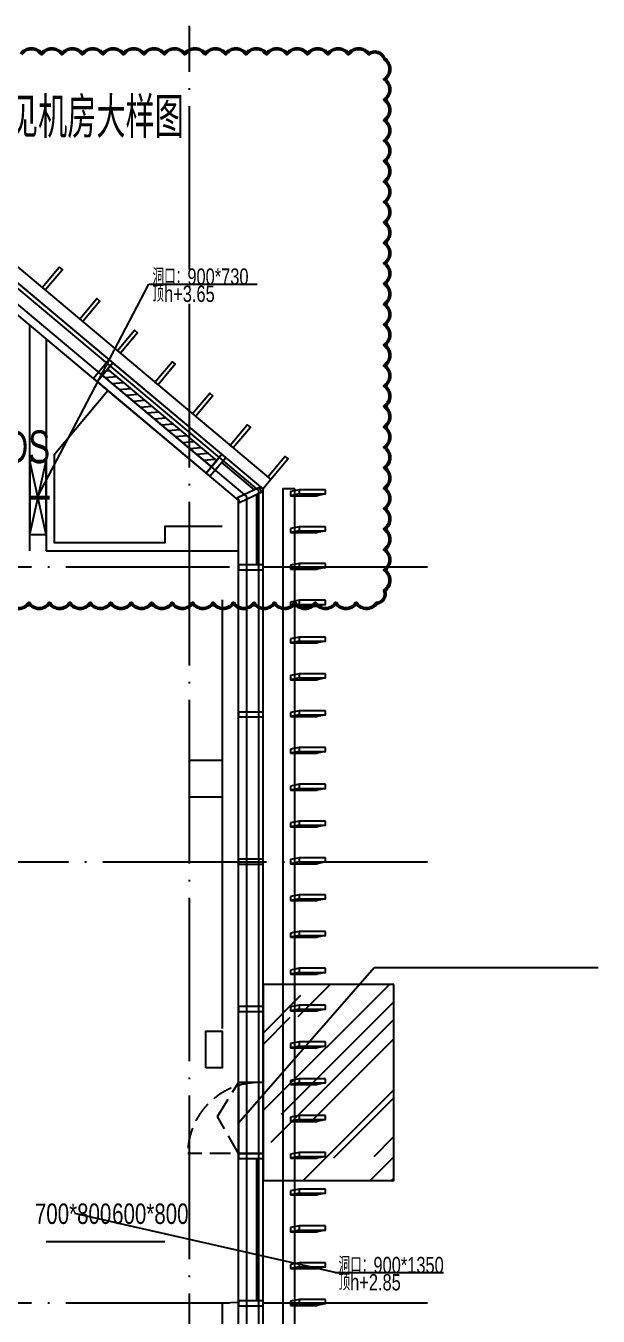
# Model space of a CAD drawing. Extents: x -777745 to 647905, y -207485 to 303235.
# Drawn here: x 55500 to 62496, y 71242 to 87020 of the extents above; entities that cross this region are included whole.
import ezdxf

# ---------------------------------------------------------------- set-up
doc = ezdxf.new("R2010")
doc.units = 0
doc.header["$LTSCALE"] = 1000
doc.linetypes.add('13#楼幕墙$1$DASH', pattern=[0.35, 0.25, -0.1])
doc.linetypes.add('X-104 13#平面$0$DOTE', pattern=[2.4200000000000004, 2, -0.2, 0.02, -0.2])
doc.layers.get('0').update_dxf_attribs({"linetype": 'CONTINUOUS'})
doc.layers.add('00-建筑结构条件', color=4, linetype='CONTINUOUS', plot=False)
for name, color, linetype in [('00-防烟分区', 4, 'CONTINUOUS'), ('13#楼幕墙$1$A-C_幕墙龙骨', 133, 'CONTINUOUS'), ('13#楼幕墙$1$A-C_玻璃幕墙', 140, 'CONTINUOUS'), ('13#楼幕墙$1$A-C_窗', 140, 'CONTINUOUS'), ('13#楼幕墙$1$A-TECH_结构', 21, 'CONTINUOUS'), ('13#楼幕墙$1$A-金属背板', 30, 'CONTINUOUS'), ('13#楼幕墙$1$D-铝板', 181, 'CONTINUOUS'), ('DUCT-加压送风标注', 3, 'CONTINUOUS'), ('DUCT-新风标注', 3, 'CONTINUOUS'), ('X-104 13#平面$0$A-C_玻璃幕墙', 140, 'CONTINUOUS'), ('X-104 13#平面$0$A-E_电梯', 171, 'CONTINUOUS'), ('X-104 13#平面$0$A-SUR_保温', 222, 'CONTINUOUS'), ('X-104 13#平面$0$A-TECH_暖通', 6, 'CONTINUOUS'), ('X-104 13#平面$0$A-TECH_结构', 21, 'CONTINUOUS'), ('X-104 13#平面$0$A_AXIS-轴线', 36, 'X-104 13#平面$0$DOTE'), ('X-104 13#平面$0$EH_玻璃', 156, 'CONTINUOUS'), ('X-104 13#平面$0$s-colu', 40, 'CONTINUOUS')]:
    doc.layers.add(name, color=color, linetype=linetype)
doc.styles.add('HZF', font='ROS', dxfattribs={"width": 0.75, "bigfont": 'JD'})

# ---------------------------------------------------------------- blocks, each defined once
blk = doc.blocks.new('*U3602')
h = blk.add_hatch()
h.set_pattern_fill('ANSI31', color=256, scale=50)
h.set_pattern_definition([(45, (-56212.37598260483, 120006.798685315), (-56.1266007566822, 56.12660075668221), [])])
h.paths.add_polyline_path([(-1739.999999999972, 100), (-7.275957614183426e-12, 100), (-7.275957614183426e-12, 200.0000000000146), (-1739.999999999972, 200.0000000000146)])
for points in [[(-1739.999999999972, 0), (0, 0), (-7.275957614183426e-12, 300.0000000000146), (-1739.99999999998, 300.0000000000146)], [(-1739.999999999972, 100), (-7.275957614183426e-12, 100), (-7.275957614183426e-12, 200.0000000000146), (-1739.999999999972, 200.0000000000146)]]:
    blk.add_lwpolyline(points, close=True)
blk = doc.blocks.new('13#楼幕墙$1$llllei')
for p, q in [((325, 50), (0, 50)), ((0, 50), (0, 0)), ((0, 0), (325, 0)), ((325, 0), (325, 50))]:
    blk.add_line(p, q)
for points in [[(0, 50), (-105, 29)], [(-105, 29), (-105, -21)], [(0, 0), (-105, -21)], [(325, 0), (220, -21)], [(-105, -21), (220, -21)]]:
    blk.add_lwpolyline(points)
blk = doc.blocks.new('13#楼幕墙$1$eeeessew')
blk.add_lwpolyline([(49.99999999990541, -8.731149137020111e-11), (0, 2.91038304567337e-11), (6.257323548197746e-10, 325), (50.0000000006039, 324.9999999998399)], close=True)
blk = doc.blocks.new('13#楼幕墙$1$A$C7A413A1D')
blk.add_lwpolyline([(-70, -300.0000000000001), (-10, -300), (-10, 0), (-70, -1.13686837721616e-13)], close=True)
blk = doc.blocks.new('13#楼幕墙$1$A$C2B4E24BF')
at = {"linetype": '13#楼幕墙$1$DASH'}
for points in [[(5.000000000021828, 50.00000000008004), (5.000000000021828, 920.0000000000509)], [(4.99999999969441, 300), (459.9999999998472, 556.983625253335), (874.9999999999854, 299.9999999999854)]]:
    blk.add_lwpolyline(points, dxfattribs=at)
blk.add_lwpolyline([(4.99999999969441, 7.275957614183426e-12), (875, -7.275957614183426e-12), (874.9999999999854, 299.9999999999854), (4.99999999969441, 299.9999999999927)], close=True)
blk.add_arc((5.000000000021828, 50.00000000005821), 869.9999999999782, 0, 90, dxfattribs=at)
blk = doc.blocks.new('13#楼幕墙')
at = {"layer": '13#楼幕墙$1$A-C_玻璃幕墙'}
for p, q in [((58349.99999999987, 81336.58432419883), (53287.88754627192, 85584.2010170999)), ((58399.99999999985, 81359.89970710652), (53293.20742207249, 85645.00747574437)), ((58199.99999999988, 81266.63817547553), (53271.92791887028, 85401.78164116651)), ((58199.99999999993, 61500.00000000006), (58199.99999999988, 81266.63817547553)), ((58349.99999999993, 61350.00000000006), (58349.99999999987, 81336.58432419877)), ((58399.99999999991, 61300.00000000006), (58399.99999999985, 81359.89970710652)), ((58789.99999999994, 80939.99999999997), (58789.99999999993, 81228.46194432724))]:
    blk.add_line(p, q, dxfattribs=at)
at = {"layer": '13#楼幕墙$1$A-TECH_结构'}
blk.add_lwpolyline([(4402.283722101345, 77599.99999999997), (-600.0000000001146, 77599.99999999997), (-600.0000000000582, 59999.99999999997), (21800.00000000001, 59999.99999999994), (21799.99999999999, 61599.99999999991), (58099.99999999993, 61600.00000000006), (58099.99999999987, 81220.00740966003), (53261.28816726917, 85280.16872387758), (38099.99999999985, 76526.79491924313), (38099.99999999985, 72299.99999999991), (12409.71024826031, 72299.99999999997), (4402.283722101213, 77600.00000000006)], dxfattribs=at)
at = {"layer": '13#楼幕墙$1$A-金属背板'}
for p, q in [((57892.41415264877, 81681.38222126303), (58292.9997948101, 81345.25095667056)), ((58319.99999999987, 81291.65339318424), (58319.99999999987, 80429.99999999997)), ((58319.99999999984, 73159.9723332603), (58319.99999999984, 71429.9723332602))]:
    blk.add_line(p, q, dxfattribs=at)
at = {"layer": '13#楼幕墙$1$D-铝板'}
blk.add_lwpolyline([(53309.16704947412, 85827.42685167774), (58496.4181414531, 81474.80637357416), (58399.99999999985, 81359.89970710654), (53293.20742207249, 85645.00747574437)], dxfattribs=at)
blk.add_lwpolyline([(58789.99999999993, 81359.89970710654), (58639.99999999992, 81359.89970710654), (58639.99999999992, 61199.99999999991), (58789.99999999993, 61049.99999999998), (58789.99999999993, 81359.89970710654)], close=True, dxfattribs=at)
at = {"layer": '13#楼幕墙$1$A-C_幕墙龙骨'}
for p, rotation in [((56572.61706410401, 82893.25494957437), 319.9999999999213), ((57951.49706171814, 81736.23725213861), 319.9999999999213), ((58082.78676891589, 81256.11426047329), 115.488553916933), ((58099.99999999994, 80439.99999999997), 90), ((58099.99999999994, 78639.99999999997), 90), ((58099.99999999994, 76839.99999999997), 90), ((58099.99999999994, 75039.99999999997), 90), ((58099.99999999994, 73239.99999999997), 90), ((58099.99999999994, 71439.99999999997), 90)]:
    blk.add_blockref('13#楼幕墙$1$A$C7A413A1D', p, dxfattribs=dict(at, rotation=rotation))
at = {"layer": '13#楼幕墙$1$A-C_窗'}
for name, p, rotation in [('*U3602', (56564.95716380962, 82899.68347414823), 140.0000000000023), ('13#楼幕墙$1$A$C2B4E24BF', (58400.00000000004, 73225.00000000028), 90)]:
    blk.add_blockref(name, p, dxfattribs=dict(at, rotation=rotation))
at = {"layer": '13#楼幕墙$1$D-铝板', "rotation": 320.000000000001}
for p in [(55699.98952914825, 83821.2885907726), (56159.61619501963, 83435.61602496066), (56619.242860891, 83049.94345914872), (57078.86952676238, 82664.27089333678), (57538.49619263376, 82278.59832752484), (57998.12285850514, 81892.9257617129), (58458.11591929702, 81506.94575405872)]:
    blk.add_blockref('13#楼幕墙$1$eeeessew', p, dxfattribs=at)
at = {"layer": '13#楼幕墙$1$D-铝板'}
for p in [(58839.99999999993, 81295.99999999997), (58839.99999999993, 80845.99999999997), (58839.99999999993, 80395.99999999997), (58839.99999999993, 79945.99999999997), (58839.99999999993, 79495.99999999997), (58839.99999999993, 79045.99999999997), (58839.99999999993, 78595.99999999997), (58839.99999999993, 78145.99999999997), (58839.99999999993, 77695.99999999997), (58839.99999999993, 77245.99999999997), (58839.99999999993, 76795.99999999997), (58839.99999999993, 76345.99999999997), (58839.99999999993, 75895.99999999997), (58839.99999999993, 75445.99999999997), (58839.99999999993, 74995.99999999997), (58839.99999999993, 74545.99999999997), (58839.99999999993, 74095.99999999997), (58839.99999999993, 73645.99999999997), (58839.99999999993, 73195.99999999997), (58839.99999999993, 72745.99999999997), (58839.99999999993, 72295.99999999997), (58839.99999999993, 71845.99999999997), (58839.99999999993, 71395.99999999997)]:
    blk.add_blockref('13#楼幕墙$1$llllei', p, dxfattribs=at)
blk = doc.blocks.new('X-104 13#平面$0$轴网')
at = {"layer": 'X-104 13#平面$0$A_AXIS-轴线', "linetype": 'X-104 13#平面$0$DOTE'}
for p, q in [((57500, -7400.98603368341), (57500, 24620.25062679139)), ((60408.42140219617, 18000), (-2925.01551574981, 18000)), ((60408.42140219617, 9000), (-2925.01551574981, 9000))]:
    blk.add_line(p, q, dxfattribs=at)
blk = doc.blocks.new('*U3560')
blk.add_lwpolyline([(200.000000000211, 0), (200.000000000211, 900.0000000002182), (0, 900.0000000002182), (0, 0), (200.000000000211, 0), (0, 900.0000000002182), (0, 0), (200.000000000211, 900.0000000002182)])
blk = doc.blocks.new('X-104 13#平面')
at = {"layer": 'X-104 13#平面$0$EH_玻璃'}
h = blk.add_hatch(dxfattribs=at)
h.set_pattern_fill('AR-RROOF', color=256, scale=600, angle=44.99999999999999)
h.set_pattern_definition([(44.99999999999999, (0, 0), (646.5784407169793, 1724.209175245277), [11430, -1524, 3810, -762]), (44.99999999999999, (447.2167548292441, 986.0321220933929), (-1255.439805725468, 177.8090711971695), [2286, -251.46, 4572, -571.5]), (44.99999999999999, (-188.585378542452, 727.4007458066014), (2440.833613706597, 3162.846205840555), [6096, -1066.8, 3048, -762])])
h.paths.add_polyline_path([(59999.99999999994, 75300.00000000001), (58399.99999999995, 75300.00000000001), (58399.99999999995, 72900.00000000001), (59999.99999999994, 72900.00000000001)])
at = {"layer": 'X-104 13#平面$0$A-C_玻璃幕墙'}
blk.add_lwpolyline([(59999.99999999994, 75300.00000000001), (58399.99999999995, 75300.00000000001), (58399.99999999995, 72900.00000000001), (59999.99999999994, 72900.00000000001)], close=True, dxfattribs=at)
at = {"layer": 'X-104 13#平面$0$A-E_电梯'}
blk.add_line((57900.00123364184, 79999.99999999968), (57900.0012336419, 74760.00000000003), dxfattribs=at)
blk.add_lwpolyline([(57900.00123364748, 79999.99999999968), (57900.00123363625, 76140)], dxfattribs=at)
at = {"layer": 'X-104 13#平面$0$A-SUR_保温'}
blk.add_lwpolyline([(57900.00000000652, 80899.99999999968), (57200.00000000652, 80899.99999999968), (57200.00000000652, 80699.99999999968), (55850.00000000639, 80699.99999999939), (55850.00000000661, 81783.15765506892), (56502.34789209679, 82560.59559908921)], dxfattribs=at)
at = {"layer": 'X-104 13#平面$0$A-TECH_结构'}
blk.add_lwpolyline([(58099.99999999994, 61600), (58099.99999999987, 81220.00740966003), (53261.28816726917, 85280.16872387758), (38099.99999999985, 76526.79491924313), (38099.99999999994, 72300), (12409.71024826038, 72299.99999999993), (4402.283722101213, 77600.00000000006), (-600.0000000000628, 77600), (-600.0000000000618, 60000), (21799.99999999995, 60000), (21799.99999999994, 61600)], close=True, dxfattribs=at)
at = {"layer": 'X-104 13#平面$0$A_AXIS-轴线', "linetype": 'X-104 13#平面$0$DOTE'}
blk.add_line((39500, 76800.00000000007), (60408.42140219617, 76800.00000000009), dxfattribs=at)
at = {"layer": 'X-104 13#平面$0$s-colu'}
for points in [[(57500.00123364187, 78040.00000133569), (57900.00123364187, 78040.00000133569), (57900.00123364187, 77590.00000133569), (57500.00123364187, 77590.00000133569)], [(57700.00123364344, 74278.00713368616), (57700.00123364344, 74728.00713368616), (57900.00123364344, 74728.00713368616), (57900.00123364344, 74278.00713368616)]]:
    blk.add_lwpolyline(points, close=True, dxfattribs=at)
blk.add_blockref('X-104 13#平面$0$轴网', (0, 62400))
at = {"layer": 'X-104 13#平面$0$A-TECH_暖通'}
blk.add_blockref('*U3560', (55550.00000000641, 80799.99999999971), dxfattribs=at)
at = {"layer": 'X-104 13#平面$0$A-TECH_结构'}
blk.add_blockref('13#楼幕墙', (0, 0), dxfattribs=at)

msp = doc.modelspace()

# ---------------------------------------------------------------- linework, layer by layer
msp.add_line((55550.00000000684, 80599.99999999971), (55550.00000000682, 83359.70087510145))
msp.add_lwpolyline([(55750.00000000684, 80599.99999999971), (58099.99999999994, 80599.99999999971), (58099.99999999994, 81220.10323035749), (55750.00000000682, 83191.8892951211), (55750.00000000632, 80599.99999999971)])
at = {"layer": '00-建筑结构条件'}
for p, q in [((55640.00000781976, 81249.99996093355, 2715), (57004.94735306548, 83861.95692414162)), ((57004.94735306548, 83861.95692414162), (58328.96449455072, 83861.9569241416)), ((59756.99221655959, 75500.001050842), (58099.99999999989, 73601.65488004219)), ((62495.75482375827, 75500.001050842), (59756.99221655959, 75500.001050842)), ((59279.34699321305, 71775.86573370849, -2715), (56100.00000000521, 72499.99999999994, 2300)), ((55750.00000000527, 72155.4350555283, 3000), (57201.23020246291, 72155.4350555283, 3000)), ((59279.34699321305, 71775.86573370849, -2715), (60603.36413469829, 71775.86573370847, -2715))]:
    msp.add_line(p, q, dxfattribs=at)
at = {"layer": '00-建筑结构条件', "const_width": 50, "elevation": 2715}
msp.add_lwpolyline([(55537.864151638, 81249.99996093355), (55790.458519632, 81249.99996093356)], dxfattribs=at)
at = {"layer": '00-防烟分区', "lineweight": 50}
msp.add_lwpolyline([(55442.77167085931, 86674.70641606045, -0.52056705), (55692.77167085931, 86674.70641606045, -0.52056705), (55942.77167085931, 86674.70641606045, -0.52056705), (56192.77167085931, 86674.70641606045, -0.52056705), (56442.77167085931, 86674.70641606045, -0.52056705), (56692.77167085931, 86674.70641606045, -0.52056705), (56942.77167085931, 86674.70641606045, -0.52056705), (57192.77167085931, 86674.70641606045, -0.52056705), (57442.77167085931, 86674.70641606045, -0.52056705), (57692.77167085931, 86674.70641606045, -0.52056705), (57942.77167085931, 86674.70641606045, -0.52056705), (58192.77167085931, 86674.70641606045, -0.52056705), (58442.77167085931, 86674.70641606045, -0.52056705), (58692.77167085931, 86674.70641606045, -0.52056705), (58942.77167085931, 86674.70641606045, -0.52056705), (59192.77167085931, 86674.70641606045, -0.52056705), (59442.77167085931, 86674.70641606045, -0.52056705), (59692.77167085931, 86674.70641606045, -0.52056705), (59883.96664346429, 86615.90138866543, -0.52056705), (59883.96664346429, 86365.90138866543, -0.52056705), (59883.96664346429, 86115.90138866543, -0.52056705), (59883.96664346429, 85865.90138866543, -0.52056705), (59883.96664346429, 85615.90138866543, -0.52056705), (59883.96664346429, 85365.90138866543, -0.52056705), (59883.96664346429, 85115.90138866543, -0.52056705), (59883.96664346429, 84865.90138866543, -0.52056705), (59883.96664346429, 84615.90138866543, -0.52056705), (59883.96664346429, 84365.90138866543, -0.52056705), (59883.96664346429, 84115.90138866543, -0.52056705), (59883.96664346429, 83865.90138866543, -0.52056705), (59883.96664346429, 83615.90138866543, -0.52056705), (59883.96664346429, 83365.90138866543, -0.52056705), (59883.96664346429, 83115.90138866543, -0.52056705), (59883.96664346429, 82865.90138866543, -0.52056705), (59883.96664346429, 82615.90138866543, -0.52056705), (59883.96664346429, 82365.90138866543, -0.52056705), (59883.96664346429, 82115.90138866543, -0.52056705), (59883.96664346429, 81865.90138866543, -0.52056705), (59883.96664346429, 81615.90138866543, -0.52056705), (59883.96664346429, 81365.90138866543, -0.52056705), (59883.96664346429, 81115.90138866543, -0.52056705), (59883.96664346429, 80865.90138866543, -0.52056705), (59883.96664346429, 80615.90138866543, -0.52056705), (59883.96664346429, 80365.90138866543, -0.52056705), (59883.96664346429, 80115.90138866543, -0.52056705), (59788.48576355423, 79961.38226857549, -0.52056705), (59538.48576355423, 79961.38226857549, -0.52056705), (59288.48576355423, 79961.38226857549, -0.52056705), (59038.48576355423, 79961.38226857549, -0.52056705), (58788.48576355423, 79961.38226857549, -0.52056705), (58538.48576355423, 79961.38226857549, -0.52056705), (58288.48576355423, 79961.38226857549, -0.52056705), (58038.48576355423, 79961.38226857549, -0.52056705), (57788.48576355423, 79961.38226857549, -0.52056705), (57538.48576355423, 79961.38226857549, -0.52056705), (57288.48576355423, 79961.38226857549, -0.52056705), (57038.48576355423, 79961.38226857549, -0.52056705), (56788.48576355423, 79961.38226857549, -0.52056705), (56538.48576355423, 79961.38226857549, -0.52056705), (56288.48576355423, 79961.38226857549, -0.52056705), (56038.48576355423, 79961.38226857549, -0.52056705), (55788.48576355423, 79961.38226857549, -0.52056705), (55538.48576355423, 79961.38226857549, -0.52056705), (55288.48576355423, 79961.38226857549, -0.52056705)], format="xyb", dxfattribs=at)
at = {"layer": '00-防烟分区'}
msp.add_lwpolyline([(58099.99999999993, 61599.99999999993), (58099.99999999991, 71410.00370483001), (57900, 71399.99999999965), (57900, 70999.99999999965)], dxfattribs=at)

# ---------------------------------------------------------------- block references
msp.add_blockref('X-104 13#平面', (0, 0), dxfattribs=at)

# ---------------------------------------------------------------- texts
at = {"layer": '00-建筑结构条件', "style": 'HZF', "width": 0.75}
for s, p in [('洞口：900*730', (57047.38559523178, 83853.84714923869, 2715)), ('顶h+3.65', (57047.38559523178, 83643.66723619169, 2715)), ('洞口：900*1350', (59321.78523537936, 71767.75595880556)), ('顶h+2.85', (59321.78523537936, 71557.57604575856))]:
    msp.add_text(s, height=200, dxfattribs=at).set_placement(p)
at = {"layer": 'DUCT-加压送风标注', "style": 'HZF', "width": 0.75}
for s, p in [('700*800', (55610.97107458561, 72370.34396529895)), ('600*800', (56554.89746232065, 72370.34396529896, -3000))]:
    msp.add_text(s, height=250, dxfattribs=at).set_placement(p)
at = {"layer": 'DUCT-新风标注', "style": 'HZF', "width": 0.75}
for s, height, p in [('详见机房大样图', 500, (54937.73196322471, 85648.57358068204)), ('FDS', 400, (54994.7756700535, 81672.72755221154, -5430))]:
    msp.add_text(s, height=height, dxfattribs=at).set_placement(p)

doc.saveas('drawing.dxf')
